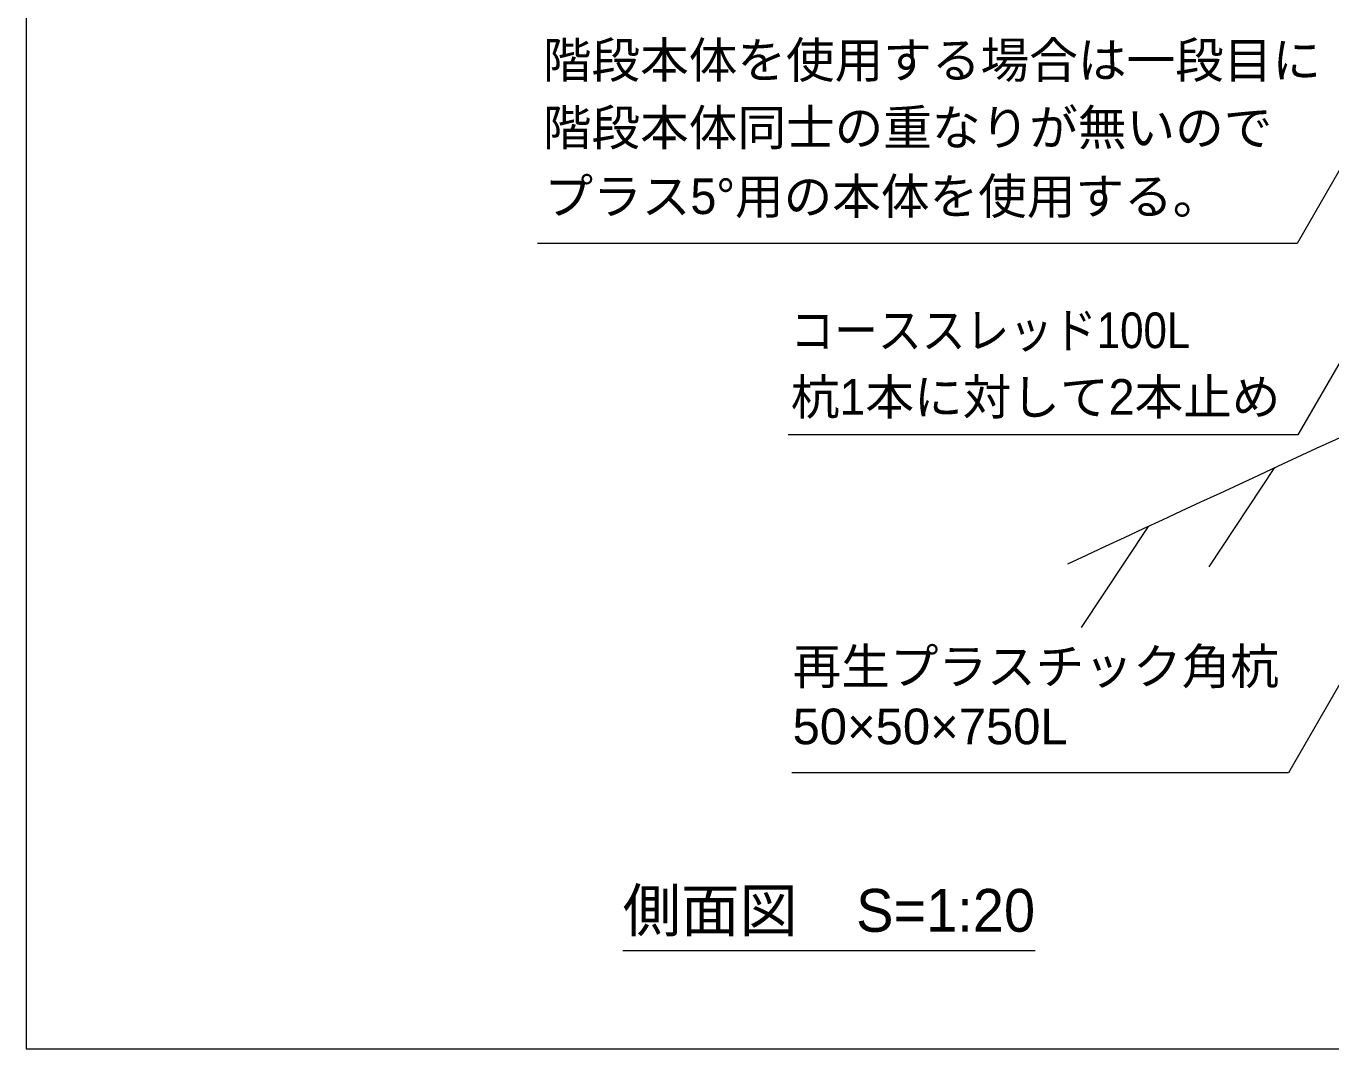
# Model space of a CAD drawing. Units: millimetres at full size, sheet at 1:20; details may follow other scales. Extents: x 200 to 8200, y 200 to 5740.
# Drawn here: x 200 to 2011, y 200 to 1619 of the extents above; entities that cross this region are included whole.
import ezdxf
from ezdxf.enums import TextEntityAlignment as Align

# ---------------------------------------------------------------- set-up
doc = ezdxf.new("R2010")
doc.units = ezdxf.units.MM
doc.header["$LTSCALE"] = 20
for name, color, linetype, lineweight in [('ハッチング', 7, 'Continuous', 9), ('一般線', 7, 'Continuous', 20), ('図面枠-A3', 7, 'Continuous', 20), ('引出線', 7, 'Continuous', 13), ('縮尺', 7, 'Continuous', 15)]:
    doc.layers.add(name, color=color, linetype=linetype, lineweight=lineweight)
doc.layers.add('文字', color=7, linetype='Continuous')
doc.styles.add('ＭＳ Ｐゴシック', font='')
doc.styles.get('ＭＳ Ｐゴシック').set_extended_font_data('MS PGothic')

msp = doc.modelspace()

# ---------------------------------------------------------------- linework, layer by layer
at = {"layer": 'ハッチング'}
for p, q in [((1932.57, 1006.21), (1841.41, 868.67)), ((1757.21, 924.66), (1664.28, 784.45))]:
    msp.add_line(p, q, dxfattribs=at)
at = {"layer": '一般線'}
msp.add_open_spline([(1645.83, 872.86), (1922.77, 1001.65), (2226.2, 1141.54), (2476.65, 1259.24), (2632.71, 1336.81), (2803.12, 1387.69), (2975.08, 1410.04), (3173.71, 1439.81), (3370.58, 1543.09), (3507.96, 1689.6), (3552.2, 1726.64), (3590.08, 1756.68), (3630.98, 1785.47), (3671.87, 1814.26), (3715.78, 1841.8), (3762.51, 1864.9), (3809.25, 1888), (3858.83, 1906.67), (3909.84, 1923.25), (3960.85, 1939.83), (4013.29, 1954.32), (4065.73, 1968.65), (4118.18, 1982.99), (4170.63, 1997.17), (4216.23, 2015.23), (4261.82, 2033.29), (4300.56, 2055.24), (4351.85, 2075.36), (4403.14, 2095.49), (4466.98, 2113.78), (4521.69, 2138.4), (4576.39, 2163.02), (4621.96, 2193.95), (4663.88, 2226.45), (4705.79, 2258.95), (4744.05, 2293.03), (4785.34, 2323.1), (4826.64, 2353.17), (4870.97, 2379.24), (4919.39, 2398.46), (4967.81, 2417.68), (5020.32, 2430.05), (5071.43, 2441.73), (5122.53, 2453.41), (5172.22, 2464.38), (5217.59, 2479.2), (5262.95, 2494.01), (5304, 2512.66), (5359.33, 2549.25)], degree=3, knots=[0, 0, 0, 0, 1, 1, 1, 2, 2, 2, 3, 3, 3, 4, 4, 4, 5, 5, 5, 6, 6, 6, 7, 7, 7, 8, 8, 8, 9, 9, 9, 10, 10, 10, 11, 11, 11, 12, 12, 12, 13, 13, 13, 14, 14, 14, 15, 15, 15, 16, 16, 16, 16], dxfattribs=at)
at = {"layer": '図面枠-A3'}
msp.add_lwpolyline([(200, 200), (8200, 200), (8200, 5740), (200, 5740)], close=True, dxfattribs=at)
at = {"layer": '引出線'}
msp.add_line((918.03, 1317.06), (910.03, 1317.06), dxfattribs=at)
for points in [[(2088.82, 1533.24), (1964, 1317.06), (918.03, 1317.06)], [(2126.62, 1330.28), (1964.94, 1051.61), (1265.67, 1051.61), (1257.67, 1051.61)], [(2127.62, 886.8), (1952.09, 582.78), (1271, 582.78), (1263, 582.78)]]:
    msp.add_lwpolyline(points, dxfattribs=at)
at = {"layer": '縮尺'}
msp.add_line((1028.36, 336.51), (1600.73, 336.51), dxfattribs=at)

# ---------------------------------------------------------------- texts
at = {"layer": '文字', "style": 'ＭＳ Ｐゴシック'}
for s, p in [('階段本体を使用する場合は一段目に', (917.24, 1531.96)), ('階段本体同士の重なりが無いので', (917.24, 1438.4)), ('プラス5°用の本体を使用する。', (919.51, 1343.14)), ('杭1本に対して2本止め', (1261.41, 1064.69)), ('再生プラスチック角杭', (1263.85, 691.01))]:
    msp.add_text(s, height=49.49, dxfattribs=at).set_placement(p, align=Align.BOTTOM_LEFT)
for s, width, p in [('コーススレッド100L', 0.9, (1260.84, 1157.12)), ('50×50×750L', 1.05, (1263.85, 607.68))]:
    msp.add_text(s, height=49.49, dxfattribs=dict(at, width=width)).set_placement(p, align=Align.BOTTOM_LEFT)
at = {"layer": '縮尺', "style": 'ＭＳ Ｐゴシック'}
msp.add_text('側面図\u3000S=1:20', height=59.38, dxfattribs=at).set_placement((1028.09, 344.65), align=Align.BOTTOM_LEFT)

doc.saveas('drawing.dxf')
